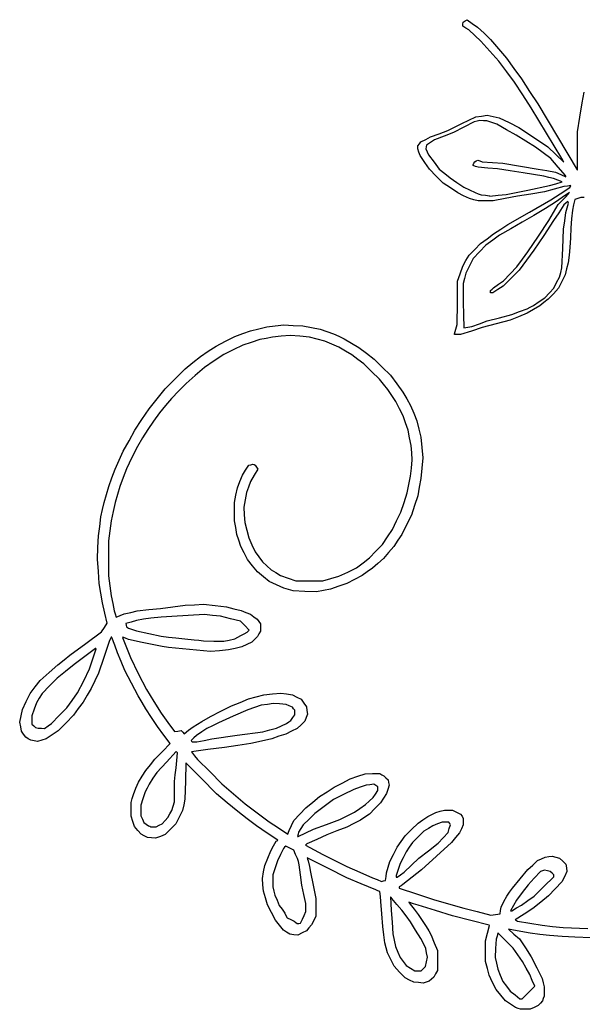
# Model space of a CAD drawing. Header units: metres. Extents: x 2 to 168, y 10 to 135.
# Drawn here: x 2.3 to 61.9, y 10 to 114.7 of the extents above; entities that cross this region are included whole.
import ezdxf

# ---------------------------------------------------------------- set-up
doc = ezdxf.new("R2010")
doc.units = ezdxf.units.M
doc.layers.add('Image', color=7, linetype='Continuous')

msp = doc.modelspace()

# ---------------------------------------------------------------- linework, layer by layer
at = {"layer": 'Image'}
for p, q in [((49.16, 114.05), (49.18, 114.25)), ((49.18, 114.25), (49.2, 114.46)), ((49.2, 114.46), (49.42, 114.59)), ((49.42, 114.59), (49.64, 114.71)), ((49.64, 114.71), (50.18, 114.32)), ((50.18, 114.32), (50.72, 113.94)), ((49.49, 113.84), (49.16, 114.05)), ((49.82, 113.64), (49.49, 113.84)), ((50.45, 113.04), (49.82, 113.64)), ((50.72, 113.94), (51.42, 113.28)), ((51.42, 113.28), (52.12, 112.63)), ((51.07, 112.44), (50.45, 113.04)), ((52.03, 111.38), (51.07, 112.44)), ((52.12, 112.63), (52.95, 111.65)), ((52.99, 110.32), (52.03, 111.38)), ((52.95, 111.65), (53.78, 110.66)), ((53.82, 109.22), (52.99, 110.32)), ((53.78, 110.66), (54.57, 109.56)), ((54.64, 108.12), (53.82, 109.22)), ((54.57, 109.56), (55.37, 108.46)), ((55.53, 106.76), (54.64, 108.12)), ((55.37, 108.46), (56.24, 107.13)), ((56.24, 107.13), (57.11, 105.81)), ((61.91, 106.49), (62.02, 107.06)), ((56.42, 105.4), (55.53, 106.76)), ((57.11, 105.81), (59.19, 102.33)), ((61.55, 104.39), (61.79, 105.92)), ((61.79, 105.92), (61.91, 106.49)), ((58.03, 102.73), (56.42, 105.4)), ((47.59, 103), (49.07, 103.72)), ((49.07, 103.72), (50.55, 104.43)), ((50.39, 103.91), (49.29, 103.36)), ((50.68, 103.98), (50.39, 103.91)), ((50.55, 104.43), (51.16, 104.53)), ((50.97, 104.04), (50.68, 103.98)), ((51.35, 104.03), (50.97, 104.04)), ((51.16, 104.53), (51.76, 104.63)), ((51.72, 104.02), (51.35, 104.03)), ((52.25, 103.84), (51.72, 104.02)), ((51.76, 104.63), (52.4, 104.49)), ((52.78, 103.67), (52.25, 103.84)), ((52.4, 104.49), (53.03, 104.34)), ((53.81, 103.08), (52.78, 103.67)), ((53.03, 104.34), (54.07, 103.83)), ((54.07, 103.83), (55.11, 103.32)), ((61.31, 102.87), (61.55, 104.39)), ((45.76, 102.32), (46.68, 102.66)), ((46.68, 102.66), (47.59, 103)), ((48.18, 102.8), (47.19, 102.4)), ((49.29, 103.36), (48.18, 102.8)), ((54.83, 102.5), (53.81, 103.08)), ((55.11, 103.32), (56.64, 102.29)), ((59.64, 100.05), (58.03, 102.73)), ((61.31, 100.86), (61.31, 102.87)), ((44.42, 101.37), (44.58, 101.57)), ((44.58, 101.57), (44.74, 101.78)), ((44.74, 101.78), (45.25, 102.05)), ((45.25, 102.05), (45.76, 102.32)), ((45.77, 101.73), (45.35, 101.46)), ((46.19, 102), (45.77, 101.73)), ((47.19, 102.4), (46.19, 102)), ((55.85, 101.86), (54.83, 102.5)), ((56.88, 101.22), (55.85, 101.86)), ((56.64, 102.29), (58.17, 101.26)), ((59.19, 102.33), (61.27, 98.85)), ((44.42, 101.22), (44.42, 101.37)), ((44.42, 101.07), (44.42, 101.22)), ((44.54, 100.71), (44.42, 101.07)), ((44.67, 100.35), (44.54, 100.71)), ((45.3, 101.26), (45.25, 101.07)), ((45.25, 101.07), (45.4, 100.74)), ((45.35, 101.46), (45.3, 101.26)), ((45.4, 100.74), (45.56, 100.42)), ((57.68, 100.62), (56.88, 101.22)), ((58.48, 100.02), (57.68, 100.62)), ((58.17, 101.26), (59.01, 100.46)), ((61.31, 98.85), (61.31, 100.86)), ((45.15, 99.62), (44.67, 100.35)), ((45.64, 98.89), (45.15, 99.62)), ((45.56, 100.42), (46.13, 99.66)), ((46.13, 99.66), (46.69, 98.9)), ((50.26, 99.37), (50.35, 99.53)), ((50.35, 99.53), (50.43, 99.69)), ((50.43, 99.69), (50.59, 99.78)), ((50.59, 99.78), (50.76, 99.87)), ((50.76, 99.87), (50.99, 99.78)), ((50.99, 99.78), (51.22, 99.69)), ((51.22, 99.69), (52.32, 99.61)), ((52.32, 99.61), (53.42, 99.53)), ((53.42, 99.53), (55.29, 99.23)), ((59.26, 99.13), (58.48, 100.02)), ((59.01, 100.46), (59.85, 99.65)), ((59.75, 99.85), (59.64, 100.05)), ((59.85, 99.65), (59.75, 99.85)), ((46.36, 98.17), (45.64, 98.89)), ((46.69, 98.9), (47.27, 98.44)), ((47.27, 98.44), (47.84, 97.98)), ((50.26, 99.33), (50.26, 99.37)), ((50.26, 99.29), (50.26, 99.33)), ((50.53, 99.19), (50.26, 99.29)), ((50.81, 99.1), (50.53, 99.19)), ((51.83, 99.02), (50.81, 99.1)), ((52.84, 98.93), (51.83, 99.02)), ((54.2, 98.72), (52.84, 98.93)), ((55.55, 98.5), (54.2, 98.72)), ((55.29, 99.23), (57.16, 98.92)), ((56.65, 98.33), (55.55, 98.5)), ((57.16, 98.92), (58.07, 98.76)), ((58.07, 98.76), (58.97, 98.59)), ((58.97, 98.59), (59.53, 98.34)), ((60.04, 98.25), (59.26, 99.13)), ((61.27, 98.85), (61.29, 98.85)), ((61.29, 98.85), (61.31, 98.85)), ((47.09, 97.44), (46.36, 98.17)), ((47.86, 96.93), (47.09, 97.44)), ((47.84, 97.98), (48.56, 97.5)), ((48.56, 97.5), (49.29, 97.01)), ((57.75, 98.16), (56.65, 98.33)), ((58.26, 98.04), (57.75, 98.16)), ((58.77, 97.91), (58.26, 98.04)), ((59.22, 97.73), (58.77, 97.91)), ((59.01, 97.35), (59.68, 97.55)), ((59.68, 97.55), (59.22, 97.73)), ((59.53, 98.34), (60.09, 98.09)), ((60.07, 98.17), (60.04, 98.25)), ((60.09, 98.09), (60.07, 98.17)), ((48.64, 96.41), (47.86, 96.93)), ((49.26, 96.1), (48.64, 96.41)), ((49.29, 97.01), (49.88, 96.71)), ((49.88, 96.71), (50.47, 96.42)), ((50.47, 96.42), (50.8, 96.31)), ((53.77, 96.23), (56.06, 96.7)), ((56.06, 96.7), (58.34, 97.16)), ((57.81, 96.49), (56.38, 96.27)), ((58.84, 96.78), (57.81, 96.49)), ((58.34, 97.16), (59.01, 97.35)), ((59.87, 97.07), (58.84, 96.78)), ((59.49, 96.31), (60.49, 96.98)), ((60.24, 97.12), (59.87, 97.07)), ((60.61, 97.18), (60.24, 97.12)), ((60.46, 96.43), (60.25, 96.29)), ((60.29, 96.23), (60.46, 96.43)), ((60.49, 96.98), (60.55, 97.08)), ((60.55, 97.08), (60.61, 97.18)), ((49.88, 95.8), (49.26, 96.1)), ((50.34, 95.67), (49.88, 95.8)), ((50.81, 95.55), (50.34, 95.67)), ((50.8, 96.31), (51.13, 96.2)), ((51.59, 95.55), (50.81, 95.55)), ((51.13, 96.2), (51.56, 96.14)), ((51.56, 96.14), (51.99, 96.08)), ((52.38, 95.55), (51.59, 95.55)), ((51.99, 96.08), (52.01, 96.07)), ((52.01, 96.07), (52.02, 96.06)), ((52.02, 96.06), (52.9, 96.14)), ((53.67, 95.8), (52.38, 95.55)), ((52.9, 96.14), (53.77, 96.23)), ((54.96, 96.05), (53.67, 95.8)), ((56.38, 96.27), (54.96, 96.05)), ((56.22, 94.34), (58.5, 95.65)), ((58.98, 95.43), (57.92, 94.73)), ((58.5, 95.65), (59.49, 96.31)), ((60.04, 96.14), (58.98, 95.43)), ((59.28, 95.15), (59.7, 95.59)), ((59.7, 95.59), (60.12, 96.02)), ((60.07, 95.31), (59.86, 95.14)), ((60.25, 96.29), (60.04, 96.14)), ((60.29, 95.48), (60.07, 95.31)), ((60.12, 96.02), (60.29, 96.23)), ((60.21, 94.83), (60.34, 95.32)), ((60.31, 95.4), (60.29, 95.48)), ((60.34, 95.32), (60.31, 95.4)), ((61.02, 95.69), (60.89, 95.13)), ((61.34, 95.79), (61.02, 95.69)), ((61.67, 95.89), (61.34, 95.79)), ((61.84, 95.89), (61.67, 95.89)), ((62.02, 95.89), (61.84, 95.89)), ((53.94, 93.04), (56.22, 94.34)), ((57.92, 94.73), (56.69, 94)), ((58.27, 93.47), (58.77, 94.31)), ((58.77, 94.31), (59.28, 95.15)), ((59.32, 94.3), (58.78, 93.47)), ((59.86, 95.14), (59.32, 94.3)), ((59.96, 93.44), (60.08, 94.33)), ((60.08, 94.33), (60.21, 94.83)), ((60.77, 94.57), (60.68, 93.64)), ((60.89, 95.13), (60.77, 94.57)), ((55.47, 93.28), (54.27, 92.59)), ((56.69, 94), (55.47, 93.28)), ((57.17, 91.82), (58.27, 93.47)), ((58.78, 93.47), (57.74, 91.9)), ((59.83, 92.54), (59.96, 93.44)), ((60.68, 93.64), (60.6, 92.71)), ((52.43, 92.06), (53.18, 92.55)), ((54.27, 92.59), (53.07, 91.91)), ((53.18, 92.55), (53.94, 93.04)), ((59.75, 90.51), (59.83, 92.54)), ((60.6, 92.71), (60.55, 91.65)), ((51.06, 91.03), (51.74, 91.54)), ((52.34, 91.38), (51.6, 90.86)), ((51.74, 91.54), (52.43, 92.06)), ((53.07, 91.91), (52.34, 91.38)), ((56.07, 90.17), (57.17, 91.82)), ((57.74, 91.9), (56.7, 90.32)), ((60.55, 91.65), (60.5, 90.6)), ((49.86, 89.82), (50.46, 90.42)), ((50.93, 90.15), (50.26, 89.44)), ((50.46, 90.42), (51.06, 91.03)), ((51.6, 90.86), (50.93, 90.15)), ((55.49, 89.38), (56.07, 90.17)), ((56.7, 90.32), (55.92, 89.27)), ((59.66, 88.48), (59.75, 90.51)), ((60.5, 90.6), (60.41, 89.8)), ((49.17, 88.65), (49.51, 89.23)), ((49.51, 89.23), (49.86, 89.82)), ((50.26, 89.44), (49.88, 88.67)), ((54.9, 88.58), (55.49, 89.38)), ((55.92, 89.27), (55.13, 88.22)), ((60.32, 89), (60.16, 88.36)), ((60.41, 89.8), (60.32, 89)), ((48.89, 87.84), (49.17, 88.65)), ((49.88, 88.67), (49.5, 87.89)), ((54.19, 87.84), (54.9, 88.58)), ((55.13, 88.22), (54.28, 87.38)), ((59.39, 87.46), (59.53, 87.97)), ((59.53, 87.97), (59.66, 88.48)), ((60.16, 88.36), (60, 87.72)), ((48.6, 84.75), (48.61, 87.04)), ((48.61, 87.04), (48.89, 87.84)), ((49.36, 87.34), (49.21, 86.79)), ((49.5, 87.89), (49.36, 87.34)), ((52.95, 86.73), (53.47, 87.1)), ((54.28, 87.38), (53.43, 86.53)), ((53.47, 87.1), (54.19, 87.84)), ((59.09, 86.9), (59.39, 87.46)), ((59.65, 87.01), (59.3, 86.31)), ((60, 87.72), (59.65, 87.01)), ((49.21, 86.79), (49.21, 85.81)), ((52.12, 86.07), (52.28, 86.21)), ((52.12, 85.94), (52.12, 86.07)), ((52.12, 85.81), (52.12, 85.94)), ((52.28, 86.21), (52.43, 86.36)), ((52.89, 86.17), (52.36, 85.81)), ((52.43, 86.36), (52.95, 86.73)), ((53.43, 86.53), (52.89, 86.17)), ((58.33, 85.81), (58.8, 86.33)), ((59.3, 86.31), (58.76, 85.73)), ((58.8, 86.33), (59.09, 86.9)), ((49.21, 85.81), (49.2, 84.84)), ((49.2, 84.84), (49.24, 83.48)), ((52.24, 85.81), (52.12, 85.81)), ((52.36, 85.81), (52.24, 85.81)), ((56.65, 84.48), (57.25, 84.89)), ((57.25, 84.89), (57.85, 85.29)), ((58.21, 85.15), (57.76, 84.8)), ((57.85, 85.29), (58.33, 85.81)), ((58.76, 85.73), (58.21, 85.15)), ((48.59, 82.47), (48.6, 84.75)), ((54.37, 83.54), (55.17, 83.84)), ((55.17, 83.84), (55.97, 84.14)), ((55.97, 84.14), (56.31, 84.31)), ((56.64, 84.05), (55.97, 83.65)), ((56.31, 84.31), (56.65, 84.48)), ((57.31, 84.46), (56.64, 84.05)), ((57.76, 84.8), (57.31, 84.46)), ((49.24, 83.48), (49.29, 82.12)), ((50.94, 82.54), (51.74, 82.84)), ((51.74, 82.84), (53.05, 83.19)), ((54.18, 82.93), (52.7, 82.55)), ((53.05, 83.19), (54.37, 83.54)), ((55.07, 83.29), (54.18, 82.93)), ((55.97, 83.65), (55.07, 83.29)), ((25.89, 81.5), (26.72, 81.81)), ((26.72, 81.81), (27.58, 82.02)), ((27.58, 82.02), (28.45, 82.22)), ((28.45, 82.22), (29.34, 82.32)), ((29.34, 82.32), (30.23, 82.42)), ((30.23, 82.42), (31.24, 82.37)), ((31.24, 82.37), (32.26, 82.33)), ((32.26, 82.33), (33.17, 82.15)), ((33.17, 82.15), (34.09, 81.97)), ((34.09, 81.97), (34.79, 81.72)), ((34.79, 81.72), (35.5, 81.47)), ((48.31, 81.49), (48.45, 81.98)), ((48.45, 81.98), (48.59, 82.47)), ((50.08, 81.78), (48.93, 81.41)), ((49.29, 82.12), (49.71, 82.18)), ((49.71, 82.18), (50.13, 82.24)), ((51.23, 82.16), (50.08, 81.78)), ((50.13, 82.24), (50.94, 82.54)), ((52.7, 82.55), (51.23, 82.16)), ((23.08, 80.19), (24.07, 80.69)), ((24.07, 80.69), (25.06, 81.2)), ((25.06, 81.2), (25.89, 81.5)), ((27.69, 80.87), (26.8, 80.57)), ((28.36, 81), (27.69, 80.87)), ((29.03, 81.14), (28.36, 81)), ((29.96, 81.23), (29.03, 81.14)), ((30.9, 81.32), (29.96, 81.23)), ((31.92, 81.22), (30.9, 81.32)), ((32.94, 81.13), (31.92, 81.22)), ((33.76, 80.92), (32.94, 81.13)), ((34.57, 80.71), (33.76, 80.92)), ((35.32, 80.39), (34.57, 80.71)), ((35.5, 81.47), (36.07, 81.22)), ((36.07, 81.22), (36.64, 80.96)), ((36.64, 80.96), (37.41, 80.5)), ((48.31, 81.45), (48.31, 81.49)), ((48.31, 81.41), (48.31, 81.45)), ((48.62, 81.41), (48.31, 81.41)), ((48.93, 81.41), (48.62, 81.41)), ((21.42, 79.08), (22.25, 79.64)), ((22.25, 79.64), (23.08, 80.19)), ((24.89, 79.79), (23.88, 79.3)), ((25.91, 80.28), (24.89, 79.79)), ((26.8, 80.57), (25.91, 80.28)), ((36.07, 80.07), (35.32, 80.39)), ((36.75, 79.66), (36.07, 80.07)), ((37.42, 79.25), (36.75, 79.66)), ((37.41, 80.5), (38.19, 80.05)), ((38.19, 80.05), (38.99, 79.43)), ((20.62, 78.43), (21.42, 79.08)), ((22.86, 78.61), (21.84, 77.93)), ((23.88, 79.3), (22.86, 78.61)), ((38.06, 78.77), (37.42, 79.25)), ((38.69, 78.3), (38.06, 78.77)), ((38.99, 79.43), (39.8, 78.81)), ((39.8, 78.81), (40.65, 77.95)), ((18.75, 76.72), (19.82, 77.79)), ((19.82, 77.79), (20.62, 78.43)), ((21.84, 77.93), (20.87, 77.08)), ((39.52, 77.5), (38.69, 78.3)), ((40.35, 76.69), (39.52, 77.5)), ((40.65, 77.95), (41.51, 77.1)), ((17.69, 75.66), (18.75, 76.72)), ((20.87, 77.08), (19.9, 76.24)), ((40.8, 76.14), (40.35, 76.69)), ((41.51, 77.1), (42.18, 76.2)), ((16.84, 74.6), (17.69, 75.66)), ((19.13, 75.45), (18.37, 74.65)), ((19.9, 76.24), (19.13, 75.45)), ((41.25, 75.59), (40.8, 76.14)), ((41.68, 74.95), (41.25, 75.59)), ((42.18, 76.2), (42.84, 75.3)), ((15.99, 73.55), (16.84, 74.6)), ((18.37, 74.65), (17.72, 73.88)), ((42.1, 74.32), (41.68, 74.95)), ((42.84, 75.3), (43.25, 74.59)), ((43.25, 74.59), (43.65, 73.88)), ((15.23, 72.41), (15.99, 73.55)), ((17.72, 73.88), (17.08, 73.11)), ((42.48, 73.55), (42.1, 74.32)), ((42.86, 72.79), (42.48, 73.55)), ((43.65, 73.88), (43.98, 73.07)), ((14.47, 71.27), (15.23, 72.41)), ((17.08, 73.11), (16.46, 72.24)), ((43.13, 72.05), (42.86, 72.79)), ((43.98, 73.07), (44.31, 72.27)), ((44.31, 72.27), (44.52, 71.41)), ((13.87, 70.17), (14.47, 71.27)), ((15.84, 71.37), (15.3, 70.47)), ((16.46, 72.24), (15.84, 71.37)), ((43.39, 71.3), (43.13, 72.05)), ((43.55, 70.48), (43.39, 71.3)), ((44.52, 71.41), (44.74, 70.55)), ((13.26, 69.07), (13.87, 70.17)), ((15.3, 70.47), (14.76, 69.57)), ((43.71, 69.66), (43.55, 70.48)), ((44.74, 70.55), (44.84, 69.45)), ((14.76, 69.57), (14.18, 68.39)), ((43.77, 68.9), (43.71, 69.66)), ((44.84, 69.45), (44.94, 68.36)), ((12.4, 67.16), (12.83, 68.11)), ((12.83, 68.11), (13.26, 69.07)), ((14.18, 68.39), (13.61, 67.2)), ((43.73, 67.27), (43.82, 68.13)), ((43.82, 68.13), (43.77, 68.9)), ((44.94, 68.36), (44.84, 67.27)), ((12.06, 66.25), (12.4, 67.16)), ((13.61, 67.2), (13.26, 66.27)), ((25.86, 66.53), (26.2, 67.05)), ((26.2, 67.05), (26.53, 67.58)), ((26.53, 67.58), (26.75, 67.63)), ((26.75, 67.63), (26.97, 67.69)), ((26.97, 67.69), (27.09, 67.64)), ((27.09, 67.64), (27.21, 67.59)), ((27.49, 67.16), (27.11, 66.51)), ((27.21, 67.59), (27.35, 67.38)), ((27.35, 67.38), (27.49, 67.16)), ((43.65, 66.41), (43.73, 67.27)), ((44.84, 67.27), (44.75, 66.18)), ((11.72, 65.34), (12.06, 66.25)), ((13.26, 66.27), (12.91, 65.34)), ((25.6, 65.85), (25.86, 66.53)), ((27.11, 66.51), (26.72, 65.85)), ((43.47, 65.53), (43.65, 66.41)), ((44.75, 66.18), (44.57, 65.26)), ((11.47, 64.49), (11.72, 65.34)), ((12.91, 65.34), (12.66, 64.49)), ((25.18, 64.41), (25.34, 65.17)), ((25.34, 65.17), (25.6, 65.85)), ((26.5, 65.27), (26.29, 64.7)), ((26.72, 65.85), (26.5, 65.27)), ((43.29, 64.66), (43.47, 65.53)), ((44.57, 65.26), (44.4, 64.33)), ((11.23, 63.65), (11.47, 64.49)), ((12.66, 64.49), (12.41, 63.65)), ((25.02, 63.65), (25.18, 64.41)), ((26.15, 63.92), (26.01, 63.14)), ((26.29, 64.7), (26.15, 63.92)), ((42.96, 63.64), (43.29, 64.66)), ((44.4, 64.33), (44.06, 63.31)), ((10.89, 62.11), (11.06, 62.88)), ((11.06, 62.88), (11.23, 63.65)), ((12.41, 63.65), (12.2, 62.67)), ((25.02, 62.66), (25.02, 63.65)), ((26.01, 63.14), (26.06, 62.33)), ((42.63, 62.61), (42.96, 63.64)), ((44.06, 63.31), (43.73, 62.29)), ((10.76, 61.11), (10.89, 62.11)), ((12.2, 62.67), (11.99, 61.7)), ((25.02, 61.68), (25.02, 62.66)), ((26.06, 62.33), (26.11, 61.53)), ((42.17, 61.69), (42.63, 62.61)), ((43.73, 62.29), (43.23, 61.28)), ((10.63, 60.11), (10.76, 61.11)), ((11.99, 61.7), (11.84, 60.64)), ((25.15, 60.97), (25.02, 61.68)), ((25.27, 60.26), (25.15, 60.97)), ((26.11, 61.53), (26.32, 60.71)), ((41.2, 59.99), (41.72, 60.77)), ((41.72, 60.77), (42.17, 61.69)), ((43.23, 61.28), (42.73, 60.26)), ((10.57, 58.87), (10.63, 60.11)), ((11.84, 60.64), (11.7, 59.58)), ((25.49, 59.63), (25.27, 60.26)), ((26.32, 60.71), (26.53, 59.89)), ((26.53, 59.89), (26.87, 59.16)), ((40.67, 59.2), (41.2, 59.99)), ((42.73, 60.26), (42.31, 59.63)), ((10.52, 57.64), (10.57, 58.87)), ((11.7, 59.58), (11.7, 57.72)), ((25.7, 58.99), (25.49, 59.63)), ((26.05, 58.29), (25.7, 58.99)), ((26.87, 59.16), (27.22, 58.42)), ((39.99, 58.48), (40.67, 59.2)), ((41.89, 58.99), (41.33, 58.34)), ((42.31, 59.63), (41.89, 58.99)), ((10.62, 56.34), (10.52, 57.64)), ((11.7, 57.72), (11.69, 55.86)), ((26.4, 57.6), (26.05, 58.29)), ((26.93, 56.94), (26.4, 57.6)), ((27.22, 58.42), (27.59, 57.9)), ((27.59, 57.9), (27.97, 57.37)), ((38.62, 57.24), (39.3, 57.76)), ((39.3, 57.76), (39.99, 58.48)), ((40.78, 57.69), (40.2, 57.19)), ((41.33, 58.34), (40.78, 57.69)), ((27.46, 56.28), (26.93, 56.94)), ((27.97, 57.37), (28.44, 56.94)), ((28.44, 56.94), (28.91, 56.5)), ((37, 56.27), (37.93, 56.73)), ((37.93, 56.73), (38.62, 57.24)), ((39.62, 56.69), (39.07, 56.31)), ((40.2, 57.19), (39.62, 56.69)), ((10.72, 55.05), (10.62, 56.34)), ((11.69, 55.86), (11.84, 54.8)), ((28.08, 55.78), (27.46, 56.28)), ((28.7, 55.28), (28.08, 55.78)), ((28.91, 56.5), (29.4, 56.21)), ((29.4, 56.21), (29.9, 55.91)), ((29.9, 55.91), (30.7, 55.63)), ((30.7, 55.63), (31.5, 55.35)), ((34.37, 55.36), (35.22, 55.59)), ((35.22, 55.59), (36.07, 55.82)), ((36.07, 55.82), (37, 56.27)), ((37.72, 55.49), (36.92, 55.07)), ((38.53, 55.92), (37.72, 55.49)), ((39.07, 56.31), (38.53, 55.92)), ((10.89, 54.03), (10.72, 55.05)), ((11.84, 54.8), (11.99, 53.74)), ((29.47, 54.92), (28.7, 55.28)), ((30.23, 54.56), (29.47, 54.92)), ((30.74, 54.42), (30.23, 54.56)), ((31.5, 55.35), (32.93, 55.36)), ((32.93, 55.36), (34.37, 55.36)), ((35.18, 54.47), (34.44, 54.33)), ((36.05, 54.77), (35.18, 54.47)), ((36.92, 55.07), (36.05, 54.77)), ((11.05, 53.01), (10.89, 54.03)), ((11.99, 53.74), (12.15, 52.95)), ((31.24, 54.28), (30.74, 54.42)), ((32.47, 54.23), (31.24, 54.28)), ((33.7, 54.19), (32.47, 54.23)), ((34.44, 54.33), (33.7, 54.19)), ((11.31, 51.93), (11.05, 53.01)), ((12.15, 52.95), (12.31, 52.16)), ((15.96, 52.3), (17.19, 52.43)), ((17.19, 52.43), (18.5, 52.59)), ((18.5, 52.59), (19.81, 52.76)), ((19.81, 52.76), (20.78, 52.81)), ((20.78, 52.81), (21.76, 52.87)), ((21.76, 52.87), (22.97, 52.73)), ((22.97, 52.73), (24.18, 52.59)), ((24.18, 52.59), (24.96, 52.39)), ((24.96, 52.39), (25.74, 52.19)), ((11.57, 50.85), (11.31, 51.93)), ((12.31, 52.16), (12.4, 51.84)), ((12.4, 51.84), (12.49, 51.51)), ((12.49, 51.51), (12.92, 51.68)), ((12.92, 51.68), (13.36, 51.85)), ((13.36, 51.85), (14.05, 52.01)), ((14.05, 52.01), (14.73, 52.17)), ((14.73, 52.17), (15.96, 52.3)), ((16.18, 51.4), (15.41, 51.28)), ((17.28, 51.49), (16.18, 51.4)), ((18.38, 51.57), (17.28, 51.49)), ((20.12, 51.68), (18.38, 51.57)), ((21.85, 51.78), (20.12, 51.68)), ((22.7, 51.68), (21.85, 51.78)), ((23.54, 51.59), (22.7, 51.68)), ((24.6, 51.33), (23.54, 51.59)), ((25.66, 51.07), (24.6, 51.33)), ((25.74, 52.19), (26.23, 52.01)), ((26.23, 52.01), (26.72, 51.82)), ((26.72, 51.82), (27.07, 51.55)), ((27.07, 51.55), (27.41, 51.29)), ((10.97, 49.96), (11.27, 50.4)), ((11.27, 50.4), (11.57, 50.85)), ((14.09, 50.98), (13.53, 50.82)), ((13.53, 50.82), (13.57, 50.65)), ((13.57, 50.65), (13.61, 50.49)), ((13.61, 50.49), (13.71, 50.41)), ((13.71, 50.41), (13.81, 50.33)), ((13.81, 50.33), (14.23, 50.2)), ((14.65, 51.15), (14.09, 50.98)), ((15.41, 51.28), (14.65, 51.15)), ((26.11, 50.6), (25.66, 51.07)), ((26.56, 50.13), (26.11, 50.6)), ((27.41, 51.29), (27.59, 51.05)), ((27.59, 51.05), (27.77, 50.81)), ((27.77, 50.81), (27.76, 50.41)), ((27.76, 50.41), (27.76, 50.02)), ((9.29, 48.72), (10.97, 49.96)), ((11.99, 49.4), (11.87, 49.16)), ((12.03, 49.37), (11.99, 49.4)), ((12.06, 49.34), (12.03, 49.37)), ((12.35, 48.53), (12.06, 49.34)), ((13.2, 49.36), (13.18, 49.34)), ((13.18, 49.34), (13.59, 48.28)), ((13.22, 49.38), (13.2, 49.36)), ((13.51, 49.26), (13.22, 49.38)), ((13.8, 49.14), (13.51, 49.26)), ((14.23, 50.2), (14.65, 50.06)), ((14.65, 50.06), (15.97, 49.77)), ((15.97, 49.77), (17.28, 49.48)), ((17.28, 49.48), (18.04, 49.39)), ((18.04, 49.39), (18.8, 49.3)), ((18.8, 49.3), (19.78, 49.21)), ((24.47, 49.08), (25.06, 49.21)), ((25.06, 49.21), (25.38, 49.38)), ((25.38, 49.38), (25.7, 49.55)), ((25.7, 49.55), (26.04, 49.73)), ((26.04, 49.73), (26.37, 49.9)), ((26.37, 49.9), (26.46, 50.02)), ((26.46, 50.02), (26.56, 50.13)), ((27.47, 49.47), (27.16, 49.17)), ((27.61, 49.74), (27.47, 49.47)), ((27.76, 50.02), (27.61, 49.74)), ((7.62, 47.49), (9.29, 48.72)), ((10.32, 48.2), (9.19, 47.34)), ((10.35, 48.17), (10.32, 48.2)), ((10.38, 48.14), (10.35, 48.17)), ((11.75, 48.92), (11.19, 47.24)), ((11.87, 49.16), (11.75, 48.92)), ((12.64, 47.73), (12.35, 48.53)), ((13.59, 48.28), (14.01, 47.22)), ((15.24, 48.83), (13.8, 49.14)), ((16.68, 48.52), (15.24, 48.83)), ((17.36, 48.4), (16.68, 48.52)), ((18.03, 48.28), (17.36, 48.4)), ((20.25, 48.07), (18.03, 48.28)), ((19.78, 49.21), (20.75, 49.11)), ((20.75, 49.11), (21.26, 49.05)), ((21.26, 49.05), (21.76, 48.98)), ((21.76, 48.98), (22.82, 48.97)), ((22.82, 48.97), (23.88, 48.96)), ((23.88, 48.96), (24.47, 49.08)), ((25.09, 48.2), (24.38, 48.03)), ((25.81, 48.37), (25.09, 48.2)), ((26.33, 48.62), (25.81, 48.37)), ((26.85, 48.87), (26.33, 48.62)), ((27.16, 49.17), (26.85, 48.87)), ((6.99, 46.98), (7.62, 47.49)), ((9.19, 47.34), (8.05, 46.48)), ((10.04, 47.08), (10.38, 48.14)), ((11.19, 47.24), (10.63, 45.56)), ((13.03, 46.8), (12.64, 47.73)), ((14.01, 47.22), (14.85, 45.53)), ((22.47, 47.86), (20.25, 48.07)), ((23.43, 47.94), (22.47, 47.86)), ((24.38, 48.03), (23.43, 47.94)), ((5.41, 45.64), (6.35, 46.47)), ((6.35, 46.47), (6.99, 46.98)), ((8.05, 46.48), (7.16, 45.75)), ((9.7, 46.02), (10.04, 47.08)), ((13.43, 45.87), (13.03, 46.8)), ((4.46, 44.81), (5.41, 45.64)), ((6.27, 45.03), (5.47, 44.22)), ((7.16, 45.75), (6.27, 45.03)), ((9.07, 44.76), (9.7, 46.02)), ((10.63, 45.56), (10.25, 44.76)), ((14.13, 44.51), (13.43, 45.87)), ((14.85, 45.53), (15.7, 43.84)), ((3.4, 43.41), (3.93, 44.11)), ((3.93, 44.11), (4.46, 44.81)), ((5.47, 44.22), (4.66, 43.41)), ((8.43, 43.5), (9.07, 44.76)), ((10.25, 44.76), (9.87, 43.96)), ((14.83, 43.16), (14.13, 44.51)), ((2.99, 42.57), (3.4, 43.41)), ((4.66, 43.41), (4.37, 42.92)), ((7.86, 42.69), (8.43, 43.5)), ((9.44, 43.24), (9.01, 42.52)), ((9.87, 43.96), (9.44, 43.24)), ((15.24, 42.48), (14.83, 43.16)), ((15.7, 43.84), (16.49, 42.58)), ((26.52, 42.86), (27.33, 43.07)), ((27.33, 43.07), (28.14, 43.28)), ((28.14, 43.28), (29.03, 43.37)), ((29.03, 43.37), (29.92, 43.47)), ((29.92, 43.47), (30.54, 43.38)), ((30.54, 43.38), (31.16, 43.28)), ((31.16, 43.28), (31.62, 43.05)), ((31.62, 43.05), (32.09, 42.82)), ((2.58, 41.72), (2.99, 42.57)), ((4.08, 42.42), (3.84, 41.75)), ((4.37, 42.92), (4.08, 42.42)), ((6.48, 41.08), (7.29, 41.89)), ((7.29, 41.89), (7.86, 42.69)), ((9.01, 42.52), (8.49, 41.83)), ((15.65, 41.8), (15.24, 42.48)), ((16.49, 42.58), (17.27, 41.33)), ((23.59, 41.55), (24.7, 42.11)), ((24.7, 42.11), (25.61, 42.48)), ((25.61, 42.48), (26.52, 42.86)), ((27.14, 41.93), (26.42, 41.69)), ((27.86, 42.18), (27.14, 41.93)), ((28.5, 42.27), (27.86, 42.18)), ((29.13, 42.37), (28.5, 42.27)), ((29.8, 42.32), (29.13, 42.37)), ((30.48, 42.26), (29.8, 42.32)), ((30.82, 42.11), (30.48, 42.26)), ((31.16, 41.96), (30.82, 42.11)), ((31.28, 41.81), (31.16, 41.96)), ((32.09, 42.82), (32.36, 42.41)), ((32.36, 42.41), (32.63, 42.01)), ((32.63, 42.01), (32.69, 41.63)), ((2.31, 40.39), (2.45, 41.05)), ((2.45, 41.05), (2.58, 41.72)), ((3.84, 41.75), (3.6, 41.07)), ((3.6, 41.07), (3.6, 40.63)), ((5.68, 40.26), (6.48, 41.08)), ((7.98, 41.13), (7.17, 40.3)), ((8.49, 41.83), (7.98, 41.13)), ((16.26, 40.87), (15.65, 41.8)), ((16.87, 39.94), (16.26, 40.87)), ((17.27, 41.33), (17.97, 40.36)), ((21.56, 40.45), (22.48, 41)), ((22.48, 41), (23.59, 41.55)), ((24.87, 41.01), (23.33, 40.32)), ((26.42, 41.69), (24.87, 41.01)), ((30.98, 40.58), (31.18, 40.88)), ((31.18, 40.88), (31.39, 41.18)), ((31.4, 41.67), (31.28, 41.81)), ((31.39, 41.42), (31.4, 41.67)), ((31.39, 41.18), (31.39, 41.42)), ((32.6, 40.88), (32.46, 40.51)), ((32.74, 41.25), (32.6, 40.88)), ((32.69, 41.63), (32.74, 41.25)), ((2.41, 39.91), (2.31, 40.39)), ((2.5, 39.44), (2.41, 39.91)), ((3.6, 40.63), (3.6, 40.18)), ((3.6, 40.18), (3.79, 40.01)), ((3.79, 40.01), (3.98, 39.83)), ((3.98, 39.83), (4.11, 39.79)), ((4.11, 39.79), (4.24, 39.74)), ((4.93, 39.73), (5.31, 40)), ((5.31, 40), (5.68, 40.26)), ((7.17, 40.3), (6.36, 39.46)), ((17.54, 39.03), (16.87, 39.94)), ((17.97, 40.36), (18.67, 39.39)), ((20.17, 39.53), (20.64, 39.91)), ((20.64, 39.91), (21.56, 40.45)), ((22.71, 40.01), (22.1, 39.71)), ((23.33, 40.32), (22.71, 40.01)), ((29.47, 39.75), (30, 39.99)), ((30, 39.99), (30.53, 40.23)), ((30.53, 40.23), (30.76, 40.41)), ((30.76, 40.41), (30.98, 40.58)), ((32.07, 40.12), (31.67, 39.73)), ((32.46, 40.51), (32.07, 40.12)), ((2.72, 39.12), (2.5, 39.44)), ((2.95, 38.8), (2.72, 39.12)), ((3.21, 38.63), (2.95, 38.8)), ((4.24, 39.74), (4.59, 39.74)), ((4.59, 39.74), (4.93, 39.73)), ((5.73, 39.05), (5.11, 38.63)), ((6.36, 39.46), (5.73, 39.05)), ((18.22, 38.13), (17.54, 39.03)), ((18.67, 39.39), (19.03, 39.44)), ((19.03, 39.44), (19.39, 39.49)), ((19.39, 39.49), (19.55, 39.32)), ((19.55, 39.32), (19.7, 39.14)), ((19.7, 39.14), (20.17, 39.53)), ((21, 38.99), (20.72, 38.73)), ((21.55, 39.35), (21, 38.99)), ((22.1, 39.71), (21.55, 39.35)), ((22.62, 38.62), (25.32, 39)), ((25.32, 39), (28.03, 39.38)), ((28.03, 39.38), (28.75, 39.57)), ((28.75, 39.57), (29.47, 39.75)), ((29.73, 38.89), (28.99, 38.64)), ((30.46, 39.13), (29.73, 38.89)), ((31.07, 39.43), (30.46, 39.13)), ((31.67, 39.73), (31.07, 39.43)), ((3.48, 38.47), (3.21, 38.63)), ((3.83, 38.41), (3.48, 38.47)), ((4.17, 38.36), (3.83, 38.41)), ((4.64, 38.49), (4.17, 38.36)), ((5.11, 38.63), (4.64, 38.49)), ((17.41, 37.29), (18.22, 38.13)), ((20.72, 38.73), (20.44, 38.46)), ((20.44, 38.46), (20.49, 38.38)), ((20.49, 38.38), (20.55, 38.29)), ((20.55, 38.29), (20.79, 38.29)), ((20.79, 38.29), (21.03, 38.29)), ((21.03, 38.29), (21.82, 38.45)), ((21.82, 38.45), (22.62, 38.62)), ((23.96, 37.71), (22.21, 37.48)), ((25.36, 37.92), (23.96, 37.71)), ((26.75, 38.13), (25.36, 37.92)), ((27.87, 38.38), (26.75, 38.13)), ((28.99, 38.64), (27.87, 38.38)), ((16.6, 36.46), (17.41, 37.29)), ((18.87, 37.28), (17.84, 36.17)), ((18.94, 37.21), (18.87, 37.28)), ((18.93, 36.34), (19.01, 37.14)), ((19.01, 37.14), (18.94, 37.21)), ((22.21, 37.48), (20.46, 37.24)), ((20.46, 37.24), (20.79, 36.84)), ((20.79, 36.84), (21.12, 36.45)), ((15.64, 35.28), (16.12, 35.87)), ((16.12, 35.87), (16.6, 36.46)), ((17.84, 36.17), (16.81, 35.06)), ((18.84, 35.54), (18.93, 36.34)), ((19.88, 36.08), (19.83, 34.16)), ((21.5, 34.45), (19.88, 36.08)), ((21.12, 36.45), (22.41, 35.16)), ((14.87, 34.03), (15.25, 34.66)), ((15.25, 34.66), (15.64, 35.28)), ((16.81, 35.06), (16.4, 34.45)), ((18.67, 34.1), (18.76, 34.82)), ((18.76, 34.82), (18.84, 35.54)), ((22.41, 35.16), (23.7, 33.87)), ((37.27, 34.39), (38.07, 34.66)), ((38.07, 34.66), (38.86, 34.93)), ((38.86, 34.93), (39.62, 34.94)), ((39.62, 34.94), (40.38, 34.94)), ((40.38, 34.94), (40.6, 34.83)), ((40.6, 34.83), (40.81, 34.71)), ((40.81, 34.71), (41.04, 34.5)), ((14.6, 33.39), (14.87, 34.03)), ((15.99, 33.84), (15.77, 33.42)), ((16.4, 34.45), (15.99, 33.84)), ((18.67, 33.03), (18.67, 34.1)), ((19.83, 34.16), (19.77, 32.24)), ((23.12, 32.82), (21.5, 34.45)), ((23.7, 33.87), (24.93, 32.81)), ((34.81, 33.02), (35.58, 33.52)), ((35.58, 33.52), (36.42, 33.95)), ((36.42, 33.95), (37.27, 34.39)), ((38.95, 33.72), (38.3, 33.5)), ((39.35, 33.77), (38.95, 33.72)), ((39.75, 33.82), (39.35, 33.77)), ((39.97, 33.68), (39.75, 33.82)), ((40.18, 33.54), (39.97, 33.68)), ((40.18, 33.35), (40.18, 33.54)), ((41.04, 34.5), (41.27, 34.28)), ((41.37, 33.73), (41.24, 33.28)), ((41.27, 34.28), (41.32, 34.01)), ((41.32, 34.01), (41.37, 33.73)), ((14.21, 32.32), (14.33, 32.74)), ((14.33, 32.74), (14.6, 33.39)), ((15.56, 33), (15.34, 32.29)), ((15.77, 33.42), (15.56, 33)), ((18.67, 31.97), (18.67, 33.03)), ((24.24, 31.87), (23.12, 32.82)), ((24.93, 32.81), (26.16, 31.75)), ((33.3, 31.93), (34.03, 32.51)), ((34.03, 32.51), (34.81, 33.02)), ((36.57, 32.74), (35.48, 32.21)), ((37.65, 33.28), (36.57, 32.74)), ((38.3, 33.5), (37.65, 33.28)), ((39.7, 32.4), (39.94, 32.78)), ((39.94, 32.78), (40.18, 33.16)), ((40.18, 33.16), (40.18, 33.35)), ((41.11, 32.83), (40.79, 32.34)), ((41.24, 33.28), (41.11, 32.83)), ((14.1, 31.9), (14.21, 32.32)), ((14.1, 31.17), (14.1, 31.9)), ((15.34, 32.29), (15.12, 31.59)), ((15.12, 31.59), (15.12, 31.02)), ((18.41, 31.05), (18.54, 31.51)), ((18.54, 31.51), (18.67, 31.97)), ((19.65, 31.64), (19.52, 31.05)), ((19.77, 32.24), (19.65, 31.64)), ((25.37, 30.92), (24.24, 31.87)), ((26.16, 31.75), (27.43, 30.8)), ((32.57, 31.34), (33.3, 31.93)), ((34.51, 31.47), (33.53, 30.74)), ((35.48, 32.21), (34.51, 31.47)), ((38.29, 31.26), (38.87, 31.66)), ((38.87, 31.66), (39.28, 32.03)), ((39.28, 32.03), (39.7, 32.4)), ((40.46, 31.85), (39.88, 31.25)), ((40.79, 32.34), (40.46, 31.85)), ((14.1, 30.43), (14.1, 31.17)), ((14.27, 29.89), (14.1, 30.43)), ((15.12, 31.02), (15.12, 30.46)), ((15.12, 30.46), (15.28, 30.11)), ((17.98, 30.31), (18.19, 30.68)), ((18.19, 30.68), (18.41, 31.05)), ((19.52, 31.05), (19.17, 30.34)), ((26.36, 30.17), (25.37, 30.92)), ((27.43, 30.8), (28.7, 29.85)), ((31.29, 29.99), (31.93, 30.66)), ((31.93, 30.66), (32.57, 31.34)), ((33.53, 30.74), (32.92, 30.13)), ((36.16, 30.1), (36.94, 30.47)), ((36.94, 30.47), (37.72, 30.85)), ((37.72, 30.85), (38.29, 31.26)), ((39.29, 30.65), (38.82, 30.33)), ((39.88, 31.25), (39.29, 30.65)), ((44.96, 30.05), (45.46, 30.39)), ((45.46, 30.39), (45.89, 30.61)), ((45.89, 30.61), (46.31, 30.82)), ((46.31, 30.82), (46.77, 30.96)), ((46.77, 30.96), (47.23, 31.09)), ((47.23, 31.09), (47.66, 31.09)), ((47.66, 31.09), (48.1, 31.09)), ((48.1, 31.09), (48.52, 30.88)), ((48.52, 30.88), (48.94, 30.67)), ((48.94, 30.67), (49.09, 30.43)), ((49.09, 30.43), (49.23, 30.18)), ((14.44, 29.34), (14.27, 29.89)), ((14.79, 28.94), (14.44, 29.34)), ((15.28, 30.11), (15.44, 29.76)), ((15.44, 29.76), (15.68, 29.59)), ((15.68, 29.59), (15.92, 29.42)), ((15.92, 29.42), (16.05, 29.38)), ((16.05, 29.38), (16.18, 29.33)), ((16.18, 29.33), (16.46, 29.32)), ((16.46, 29.32), (16.73, 29.31)), ((16.73, 29.31), (17.05, 29.48)), ((17.05, 29.48), (17.37, 29.64)), ((17.37, 29.64), (17.68, 29.98)), ((17.68, 29.98), (17.98, 30.31)), ((18.82, 29.63), (18.25, 29.06)), ((19.17, 30.34), (18.82, 29.63)), ((27.35, 29.43), (26.36, 30.17)), ((28.48, 28.66), (27.35, 29.43)), ((28.7, 29.85), (29.67, 29.2)), ((30.8, 28.93), (31.04, 29.46)), ((31.04, 29.46), (31.29, 29.99)), ((32.3, 29.53), (32.05, 29.15)), ((32.92, 30.13), (32.3, 29.53)), ((33.37, 29.05), (34.76, 29.57)), ((34.76, 29.57), (36.16, 30.1)), ((37.63, 29.65), (36.91, 29.29)), ((38.35, 30.02), (37.63, 29.65)), ((38.82, 30.33), (38.35, 30.02)), ((43.76, 29.04), (44.45, 29.71)), ((44.45, 29.71), (44.96, 30.05)), ((46.01, 29.41), (45.54, 29.13)), ((46.5, 29.62), (46.01, 29.41)), ((47, 29.82), (46.5, 29.62)), ((47.35, 29.82), (47, 29.82)), ((47.71, 29.82), (47.35, 29.82)), ((47.79, 29.67), (47.71, 29.82)), ((47.74, 29.12), (47.86, 29.53)), ((47.86, 29.53), (47.79, 29.67)), ((49.23, 29.52), (49.02, 29.1)), ((49.23, 30.18), (49.23, 29.85)), ((49.23, 29.85), (49.23, 29.52)), ((15.14, 28.55), (14.79, 28.94)), ((15.48, 28.37), (15.14, 28.55)), ((15.82, 28.2), (15.48, 28.37)), ((17.18, 28.3), (16.68, 28.11)), ((17.69, 28.49), (17.18, 28.3)), ((18.25, 29.06), (17.69, 28.49)), ((29.6, 27.89), (28.48, 28.66)), ((29.67, 29.2), (30.65, 28.55)), ((30.65, 28.55), (30.72, 28.74)), ((30.72, 28.74), (30.8, 28.93)), ((31.75, 28.53), (31.69, 28.3)), ((31.69, 28.3), (31.73, 28.3)), ((31.73, 28.3), (31.77, 28.3)), ((31.81, 28.76), (31.75, 28.53)), ((31.77, 28.3), (32.57, 28.67)), ((32.05, 29.15), (31.81, 28.76)), ((32.57, 28.67), (33.37, 29.05)), ((34.8, 28.46), (33.74, 27.98)), ((35.86, 28.88), (34.8, 28.46)), ((36.91, 29.29), (35.86, 28.88)), ((42.64, 27.76), (43.07, 28.37)), ((43.07, 28.37), (43.76, 29.04)), ((45.06, 28.85), (44.46, 28.26)), ((45.54, 29.13), (45.06, 28.85)), ((47.1, 28.16), (47.63, 28.72)), ((47.63, 28.72), (47.74, 29.12)), ((48.81, 28.68), (48.39, 28.17)), ((49.02, 29.1), (48.81, 28.68)), ((16.25, 28.16), (15.82, 28.2)), ((16.68, 28.11), (16.25, 28.16)), ((28.85, 26.79), (29.14, 27.29)), ((29.14, 27.29), (29.43, 27.78)), ((29.43, 27.78), (29.52, 27.84)), ((29.52, 27.84), (29.6, 27.89)), ((30.45, 27.27), (30.32, 27.15)), ((30.87, 27.05), (30.45, 27.27)), ((32.61, 27.45), (32.54, 27.39)), ((32.54, 27.39), (33.46, 26.88)), ((32.68, 27.51), (32.61, 27.45)), ((33.74, 27.98), (32.68, 27.51)), ((42.22, 27.15), (42.64, 27.76)), ((43.85, 27.66), (43.51, 27.15)), ((44.46, 28.26), (43.85, 27.66)), ((45.56, 26.79), (46.57, 27.59)), ((47.97, 27.66), (46.38, 26.21)), ((46.57, 27.59), (47.1, 28.16)), ((48.39, 28.17), (47.97, 27.66)), ((28.54, 26.01), (28.85, 26.79)), ((29.89, 26.37), (29.58, 25.72)), ((30.2, 27.03), (29.89, 26.37)), ((30.32, 27.15), (30.2, 27.03)), ((31.29, 26.84), (30.87, 27.05)), ((31.49, 26.4), (31.29, 26.84)), ((31.7, 25.97), (31.49, 26.4)), ((33.46, 26.88), (34.37, 26.37)), ((34.37, 26.37), (35.64, 25.74)), ((41.46, 25.63), (41.84, 26.39)), ((41.84, 26.39), (42.22, 27.15)), ((43.17, 26.65), (42.86, 26.04)), ((43.51, 27.15), (43.17, 26.65)), ((44.54, 25.98), (45.56, 26.79)), ((46.38, 26.21), (44.79, 24.75)), ((58.26, 26.16), (58.63, 26.2)), ((58.63, 26.2), (59.01, 26.1)), ((28.1, 24.54), (28.22, 25.23)), ((28.22, 25.23), (28.54, 26.01)), ((29.58, 25.72), (29.33, 24.98)), ((31.79, 25.63), (31.7, 25.97)), ((31.87, 25.29), (31.79, 25.63)), ((32.01, 24.22), (31.87, 25.29)), ((32.78, 26), (32.7, 26.04)), ((32.7, 26.04), (32.76, 25.88)), ((32.76, 25.88), (32.83, 25.72)), ((32.85, 25.97), (32.78, 26)), ((32.83, 25.72), (32.94, 25.12)), ((34.89, 24.95), (32.85, 25.97)), ((35.64, 25.74), (36.91, 25.1)), ((41.29, 25.04), (41.46, 25.63)), ((42.55, 25.42), (42.34, 24.79)), ((42.86, 26.04), (42.55, 25.42)), ((42.98, 24.5), (43.76, 25.24)), ((43.76, 25.24), (44.54, 25.98)), ((56.07, 24.79), (56.58, 25.27)), ((56.58, 25.27), (57.09, 25.74)), ((57.09, 25.74), (57.49, 25.93)), ((57.49, 25.93), (57.88, 26.12)), ((57.88, 26.12), (58.26, 26.16)), ((59.01, 26.1), (59.4, 25.99)), ((59.4, 25.99), (59.74, 25.68)), ((59.74, 25.68), (60.09, 25.38)), ((60.09, 25.38), (60.13, 24.98)), ((27.98, 23.85), (28.1, 24.54)), ((29.33, 24.98), (29.09, 24.25)), ((29.09, 24.25), (29.09, 23.61)), ((32.14, 23.15), (32.01, 24.22)), ((32.94, 25.12), (33.06, 24.53)), ((33.06, 24.53), (33.34, 23.13)), ((36.92, 23.93), (34.89, 24.95)), ((36.91, 25.1), (38.27, 24.51)), ((38.27, 24.51), (39.62, 23.92)), ((41.06, 24.04), (41.12, 24.45)), ((41.12, 24.45), (41.29, 25.04)), ((42.34, 24.79), (42.13, 24.16)), ((42.13, 24.16), (42.13, 24.07)), ((42.22, 23.98), (42.6, 24.24)), ((42.6, 24.24), (42.98, 24.5)), ((44.79, 24.75), (43.81, 23.98)), ((55.26, 23.82), (56.07, 24.79)), ((57.4, 24.59), (56.74, 23.88)), ((57.6, 24.67), (57.4, 24.59)), ((57.81, 24.74), (57.6, 24.67)), ((58.12, 24.66), (57.81, 24.74)), ((58.43, 24.58), (58.12, 24.66)), ((58.62, 24.4), (58.43, 24.58)), ((58.81, 24.23), (58.62, 24.4)), ((58.81, 24.13), (58.81, 24.23)), ((58.81, 24.03), (58.81, 24.13)), ((60.18, 24.58), (59.92, 24.03)), ((60.13, 24.98), (60.18, 24.58)), ((28.03, 23.18), (27.98, 23.85)), ((28.09, 22.51), (28.03, 23.18)), ((29.09, 23.61), (29.09, 22.97)), ((32.35, 22.17), (32.14, 23.15)), ((33.34, 23.13), (33.61, 21.74)), ((38.44, 23.28), (36.92, 23.93)), ((39.97, 22.64), (38.44, 23.28)), ((39.62, 23.92), (40.11, 23.73)), ((40.11, 23.73), (40.59, 23.54)), ((40.59, 23.54), (40.8, 23.59)), ((40.8, 23.59), (41.01, 23.64)), ((41.01, 23.64), (41.06, 24.04)), ((42.13, 24.07), (42.13, 23.98)), ((42.13, 23.98), (42.18, 23.98)), ((42.18, 23.98), (42.22, 23.98)), ((42.65, 23.07), (42.46, 22.95)), ((42.84, 23.2), (42.65, 23.07)), ((43.81, 23.98), (42.84, 23.2)), ((54.44, 22.84), (55.26, 23.82)), ((56.08, 23.18), (55.46, 22.37)), ((56.74, 23.88), (56.08, 23.18)), ((57.76, 23.01), (58.81, 24.03)), ((59.66, 23.48), (58.95, 22.75)), ((59.92, 24.03), (59.66, 23.48)), ((28.3, 21.79), (28.09, 22.51)), ((29.09, 22.97), (29.18, 22.52)), ((29.18, 22.52), (29.28, 22.08)), ((29.28, 22.08), (29.52, 21.54)), ((32.56, 21.19), (32.35, 22.17)), ((40.19, 22.55), (39.97, 22.64)), ((40.41, 22.47), (40.19, 22.55)), ((40.46, 21.93), (40.41, 22.47)), ((42.46, 22.95), (42.46, 22.88)), ((42.46, 22.88), (42.46, 22.81)), ((42.46, 22.81), (44.26, 22.22)), ((44.26, 22.22), (46.06, 21.62)), ((53.52, 21.4), (53.82, 21.99)), ((53.82, 21.99), (54.13, 22.41)), ((54.13, 22.41), (54.44, 22.84)), ((55.46, 22.37), (54.84, 21.56)), ((56.05, 21.51), (56.72, 21.99)), ((56.72, 21.99), (57.76, 23.01)), ((58.25, 22.01), (57.42, 21.35)), ((58.95, 22.75), (58.25, 22.01)), ((28.51, 21.06), (28.3, 21.79)), ((28.93, 20.26), (28.51, 21.06)), ((29.52, 21.54), (29.76, 21)), ((29.76, 21), (30.05, 20.59)), ((32.56, 20.77), (32.56, 21.19)), ((33.61, 21.74), (33.61, 20.81)), ((40.51, 21.4), (40.46, 21.93)), ((40.6, 20.09), (40.51, 21.4)), ((41.6, 21.82), (41.51, 21.91)), ((41.51, 21.91), (41.56, 21.19)), ((41.56, 21.19), (41.61, 20.47)), ((41.68, 21.74), (41.6, 21.82)), ((42.21, 21.11), (41.68, 21.74)), ((42.73, 20.49), (42.21, 21.11)), ((43.97, 21.18), (43.48, 21.35)), ((43.48, 21.35), (43.54, 21.25)), ((43.54, 21.25), (43.6, 21.14)), ((43.6, 21.14), (44.04, 20.59)), ((44.46, 21.01), (43.97, 21.18)), ((46.28, 20.46), (44.46, 21.01)), ((46.06, 21.62), (47.67, 21.16)), ((47.67, 21.16), (49.27, 20.7)), ((53.22, 20.81), (53.52, 21.4)), ((54.53, 20.99), (54.22, 20.42)), ((54.84, 21.56), (54.53, 20.99)), ((54.87, 20.73), (55.37, 21.03)), ((55.37, 21.03), (56.05, 21.51)), ((57.42, 21.35), (56.6, 20.68)), ((29.35, 19.45), (28.93, 20.26)), ((30.05, 20.59), (30.34, 20.19)), ((30.34, 20.19), (30.47, 19.94)), ((30.47, 19.94), (30.61, 19.68)), ((32.2, 19.54), (32.38, 19.94)), ((32.38, 19.94), (32.56, 20.34)), ((32.56, 20.34), (32.56, 20.77)), ((33.61, 20.81), (33.62, 19.87)), ((40.7, 18.77), (40.6, 20.09)), ((41.61, 20.47), (41.7, 19.23)), ((43.18, 19.88), (42.73, 20.49)), ((44.04, 20.59), (44.47, 20.04)), ((44.47, 20.04), (44.89, 19.41)), ((48.1, 19.9), (46.28, 20.46)), ((50.03, 19.41), (48.1, 19.9)), ((49.27, 20.7), (50.71, 20.34)), ((50.71, 20.34), (52.15, 19.97)), ((52.15, 19.97), (52.63, 20.03)), ((52.63, 20.03), (53.11, 20.1)), ((53.11, 20.1), (53.16, 20.45)), ((53.16, 20.45), (53.22, 20.81)), ((54.22, 20.42), (54.3, 20.42)), ((54.3, 20.42), (54.37, 20.42)), ((54.37, 20.42), (54.87, 20.73)), ((55.67, 20.07), (54.73, 19.46)), ((56.6, 20.68), (55.67, 20.07)), ((29.77, 18.92), (29.35, 19.45)), ((30.19, 18.39), (29.77, 18.92)), ((30.61, 19.68), (30.97, 19.51)), ((30.97, 19.51), (31.33, 19.34)), ((31.33, 19.34), (31.5, 19.2)), ((31.5, 19.2), (31.67, 19.07)), ((31.67, 19.07), (31.84, 19.09)), ((31.84, 19.09), (32, 19.11)), ((32, 19.11), (32.1, 19.32)), ((32.1, 19.32), (32.2, 19.54)), ((33.18, 18.94), (32.9, 18.63)), ((33.4, 19.41), (33.18, 18.94)), ((33.62, 19.87), (33.4, 19.41)), ((41.7, 19.23), (41.78, 17.99)), ((43.63, 19.27), (43.18, 19.88)), ((44.18, 18.38), (43.63, 19.27)), ((44.89, 19.41), (45.31, 18.77)), ((51.97, 18.91), (50.03, 19.41)), ((51.8, 18.05), (52.01, 18.86)), ((51.99, 18.88), (51.97, 18.91)), ((52.01, 18.86), (51.99, 18.88)), ((54.73, 19.46), (54.84, 19.4)), ((54.84, 19.4), (54.95, 19.34)), ((54.95, 19.34), (56.26, 19.12)), ((56.26, 19.12), (57.57, 18.9)), ((57.57, 18.9), (58.67, 18.77)), ((30.53, 18.17), (30.19, 18.39)), ((30.87, 17.94), (30.53, 18.17)), ((31.29, 17.9), (30.87, 17.94)), ((31.71, 17.86), (31.29, 17.9)), ((32.17, 18.09), (31.71, 17.86)), ((32.63, 18.32), (32.17, 18.09)), ((32.9, 18.63), (32.63, 18.32)), ((40.82, 17.9), (40.7, 18.77)), ((40.94, 17.03), (40.82, 17.9)), ((41.78, 17.99), (41.92, 17.32)), ((44.73, 17.49), (44.18, 18.38)), ((45.31, 18.77), (45.57, 18.31)), ((45.57, 18.31), (45.83, 17.84)), ((45.83, 17.84), (46.16, 17.04)), ((51.59, 17.25), (51.8, 18.05)), ((52.89, 18.08), (52.8, 17.75)), ((53.7, 17.28), (52.89, 18.08)), ((54.19, 18.45), (54.02, 18.5)), ((54.02, 18.5), (54.59, 17.97)), ((54.35, 18.4), (54.19, 18.45)), ((55.33, 18.23), (54.35, 18.4)), ((54.59, 17.97), (55.16, 17.45)), ((56.3, 18.05), (55.33, 18.23)), ((57.32, 17.93), (56.3, 18.05)), ((58.33, 17.81), (57.32, 17.93)), ((59.69, 17.72), (58.33, 17.81)), ((58.67, 18.77), (59.78, 18.65)), ((59.78, 18.65), (62.4, 18.57)), ((41.07, 16.51), (40.94, 17.03)), ((41.92, 17.32), (42.06, 16.66)), ((45, 16.96), (44.73, 17.49)), ((45.27, 16.44), (45, 16.96)), ((46.16, 17.04), (46.49, 16.23)), ((51.58, 16.15), (51.59, 17.25)), ((52.7, 17.42), (52.65, 16.45)), ((52.8, 17.75), (52.7, 17.42)), ((54.5, 16.49), (53.7, 17.28)), ((55.16, 17.45), (55.79, 16.5)), ((61.04, 17.63), (59.69, 17.72)), ((62.77, 17.55), (61.04, 17.63)), ((41.21, 15.98), (41.07, 16.51)), ((41.56, 15.27), (41.21, 15.98)), ((42.06, 16.66), (42.3, 16.06)), ((42.3, 16.06), (42.55, 15.47)), ((45.35, 15.97), (45.27, 16.44)), ((45.44, 15.51), (45.35, 15.97)), ((46.49, 16.23), (46.49, 15.18)), ((51.58, 15.05), (51.58, 16.15)), ((52.65, 16.45), (52.61, 15.47)), ((54.99, 15.77), (54.5, 16.49)), ((55.48, 15.05), (54.99, 15.77)), ((55.79, 16.5), (56.42, 15.55)), ((41.91, 14.56), (41.56, 15.27)), ((42.55, 15.47), (42.87, 15.05)), ((42.87, 15.05), (43.19, 14.63)), ((45.24, 14.55), (45.34, 15.03)), ((45.34, 15.03), (45.44, 15.51)), ((46.49, 15.18), (46.49, 14.12)), ((51.77, 14.33), (51.58, 15.05)), ((52.61, 15.47), (52.74, 14.87)), ((52.74, 14.87), (52.87, 14.26)), ((55.87, 14.37), (55.48, 15.05)), ((56.42, 15.55), (57, 14.41)), ((42.49, 13.94), (41.91, 14.56)), ((43.07, 13.32), (42.49, 13.94)), ((43.19, 14.63), (43.65, 14.35)), ((43.65, 14.35), (44.11, 14.07)), ((44.11, 14.07), (44.44, 14.07)), ((44.44, 14.07), (44.76, 14.07)), ((44.76, 14.07), (45, 14.31)), ((45, 14.31), (45.24, 14.55)), ((46.3, 13.77), (46.11, 13.42)), ((46.49, 14.12), (46.3, 13.77)), ((51.96, 13.61), (51.77, 14.33)), ((52.87, 14.26), (53.14, 13.61)), ((56.26, 13.69), (55.87, 14.37)), ((56.52, 13.07), (56.26, 13.69)), ((57, 14.41), (57.58, 13.27)), ((43.52, 13.1), (43.07, 13.32)), ((43.98, 12.87), (43.52, 13.1)), ((44.48, 12.83), (43.98, 12.87)), ((44.98, 12.78), (44.48, 12.83)), ((45.29, 12.89), (44.98, 12.78)), ((45.6, 12.99), (45.29, 12.89)), ((45.86, 13.2), (45.6, 12.99)), ((46.11, 13.42), (45.86, 13.2)), ((52.33, 12.85), (51.96, 13.61)), ((52.7, 12.09), (52.33, 12.85)), ((53.14, 13.61), (53.41, 12.95)), ((53.41, 12.95), (53.8, 12.44)), ((56.79, 12.44), (56.52, 13.07)), ((57.58, 13.27), (57.68, 12.82)), ((57.68, 12.82), (57.78, 12.37)), ((53.19, 11.49), (52.7, 12.09)), ((53.8, 12.44), (54.19, 11.92)), ((54.19, 11.92), (54.7, 11.52)), ((55.47, 11.11), (56.13, 11.78)), ((56.13, 11.78), (56.79, 12.44)), ((57.78, 12.37), (57.78, 11.87)), ((57.78, 11.87), (57.78, 11.38)), ((53.69, 10.9), (53.19, 11.49)), ((54.22, 10.54), (53.69, 10.9)), ((54.76, 10.18), (54.22, 10.54)), ((54.7, 11.52), (55.2, 11.11)), ((55.2, 11.11), (55.33, 11.11)), ((55.33, 11.11), (55.47, 11.11)), ((57.38, 10.66), (57.15, 10.41)), ((57.6, 10.9), (57.38, 10.66)), ((57.69, 11.14), (57.6, 10.9)), ((57.78, 11.38), (57.69, 11.14)), ((55.02, 10.1), (54.76, 10.18)), ((55.29, 10.03), (55.02, 10.1)), ((55.79, 10.02), (55.29, 10.03)), ((56.3, 10.01), (55.79, 10.02)), ((56.73, 10.21), (56.3, 10.01)), ((57.15, 10.41), (56.73, 10.21))]:
    msp.add_line(p, q, dxfattribs=at)

doc.saveas('drawing.dxf')
